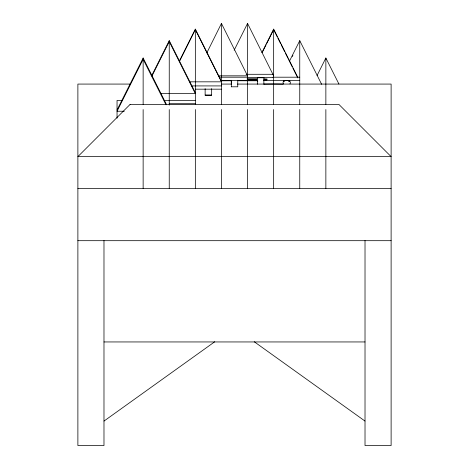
<?xml version="1.0" encoding="UTF-8"?>
<svg xmlns="http://www.w3.org/2000/svg" width="469" height="469" viewBox="0 0 469 469"><rect width="100%" height="100%" fill="white"/><g stroke="black" fill="none" stroke-linecap="round" stroke-linejoin="round"><path stroke-width="0.7" d="M151.622 75.802L169.245 40.651L195.344 92.727M151.95 76.054L169.245 41.553L195.344 93.636L160.545 93.636M179.357 61.076L195.344 29.125L221.45 81.284M179.357 61.615L195.344 29.664L221.45 81.829L189.546 81.829M206.765 52.991L221.45 23.45L247.55 75.831L218.548 75.831M234.172 50.201L247.55 23.45L273.656 75.831M261.907 52.598L273.656 29.125L297.797 77.373M262.235 52.487L266.152 44.661M266.802 43.359L273.656 29.664L277.243 36.84M289.314 61.48L299.755 40.651L321.617 84.268M292.251 56.526L292.902 55.225M117.039 109.975L143.139 58.015L166.63 104.78M317.05 75.556L325.861 58.015L338.911 83.998M104.03 421.051L214.755 341.749M205.135 88.635L205.135 95.154L211.66 95.154L211.66 88.635M211.66 95.154L205.135 95.154M283.44 83.898C280.556 79.367 292.855 79.367 289.971 83.898M289.971 81.002L288.335 81.119M257.34 84.256L257.34 77.731L260.606 77.684L263.865 77.731L263.865 84.256M231.235 80.275L231.346 86.788M237.765 80.275L237.765 86.8L231.235 86.8M257.78 80.932L257.34 81.002L257.78 81.067M231.252 80.627L231.44 84.238M263.525 79.97L267.125 79.812L264.276 79.677M238.322 80.51L256.778 80.51M230.678 80.762L221.45 80.815M256.778 80.762L238.322 80.762M246.102 74.29L273.656 74.29M219.275 77.197L247.55 77.197M272.929 77.197L299.755 77.197M247.55 77.549L273.656 77.549M257.704 80.457L221.45 80.457L230.678 80.51M263.502 80.457L299.755 80.457M130.575 84.074L77.883 84.074L77.883 445.55L103.983 445.55L103.983 240.55M221.327 84.074L231.575 84.074M237.425 84.074L391.117 84.074L391.117 445.55L365.017 445.55L365.017 240.55M191.721 85.915L221.45 85.915M195.344 89.174L221.45 89.174M122.11 100.448L117.039 100.448L117.039 118.211M164.168 100.448L195.344 100.442M169.245 103.696L195.344 103.696M124.291 111.241L117.039 111.241L143.139 59.282L165.979 104.745M77.883 188.485L391.117 188.485M77.883 240.691L391.117 240.691M103.983 341.948L365.017 341.948M247.093 78.733L256.942 78.763M247.093 79.548L256.942 79.583M247.55 79.636L256.778 79.689M264.276 78.862L267.125 78.997M284.396 81.096L283.44 81.002M263.865 77.731L257.34 77.731M254.245 341.749L364.97 421.051M277.894 38.141L280.509 43.359M281.16 44.661L284.747 51.836M285.398 53.138L288.013 58.355M288.664 59.657L292.251 66.833M292.902 68.134L297.797 77.913M325.861 58.015L325.861 104.429M325.861 109.547L325.861 188.485M299.755 40.651L299.755 104.429M299.755 109.547L299.755 188.485M273.656 29.125L273.656 104.429M273.656 109.547L273.656 188.485M247.55 23.45L247.55 104.429M247.55 109.547L247.55 188.485M221.45 23.45L221.45 104.429M221.45 109.547L221.45 188.485M195.344 29.125L195.344 104.429M195.344 109.547L195.344 188.485M169.245 40.651L169.245 105.15M169.245 109.547L169.245 188.485M143.139 58.015L143.139 104.429M143.139 109.547L143.139 188.485M264.1 84.103A19.575 0.815 0 0 1 283.047 84.103M130.089 104.429L77.883 156.634L391.117 156.634L338.911 104.429L130.089 104.429"/></g></svg>
